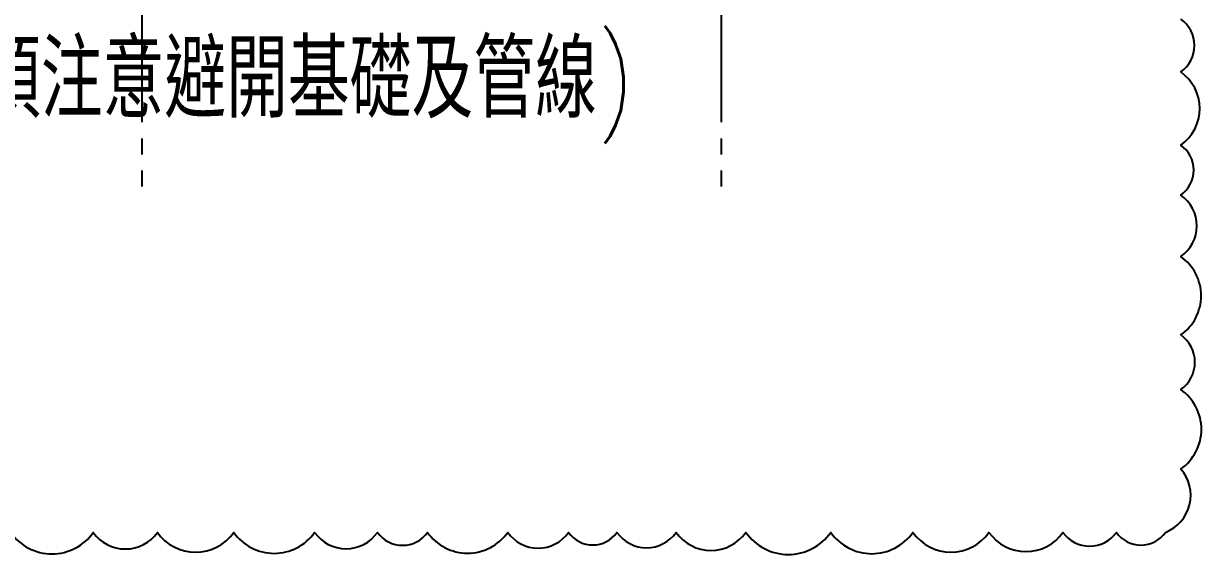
# Model space of a CAD drawing. Extents: x -18489 to 195597, y -1599 to 112111.
# Drawn here: x 25076 to 26906, y 25209 to 26034 of the extents above; entities that cross this region are included whole.
import ezdxf
from ezdxf.enums import TextEntityAlignment as Align
from ezdxf.xclip import XClip

# ---------------------------------------------------------------- set-up
doc = ezdxf.new("R2010")
doc.units = 0
doc.header["$LTSCALE"] = 100
doc.header["$XCLIPFRAME"] = 2
doc.linetypes.add('188K-SM-07-F10-MECH-CR PIPE-Y2257103$0$X-S-FAB_SL ALL$0$COL-CEN-LIN', pattern=[3.25, 2.5, -0.25, 0.25, -0.25])
for name, color, linetype in [('188K-SM-07-F10-MECH-CR PIPE-Y2257103$0$X-S-FAB_SL ALL$0$CCL', 15, '188K-SM-07-F10-MECH-CR PIPE-Y2257103$0$X-S-FAB_SL ALL$0$COL-CEN-LIN'), ('X-N-FAB-L10$0$4', 8, 'Continuous'), ('X-N-FAB-L10$0$TXT-CODE', 8, 'Continuous')]:
    doc.layers.add(name, color=color, linetype=linetype)
doc.styles.add('X-N-FAB-L10$0$CHINA', font='simplex.shx', dxfattribs={"width": 0.75, "bigfont": 'chineset.shx'})

# ---------------------------------------------------------------- blocks, each defined once
blk = doc.blocks.new('188K-SM-07-F10-MECH-CR PIPE-Y2257103$0$X-S-FAB_SL ALL$0$A$Ceb448ab1')
at = {"layer": '188K-SM-07-F10-MECH-CR PIPE-Y2257103$0$X-S-FAB_SL ALL$0$CCL'}
for p, q in [((25260, 3600), (25260, 0)), ((26160, 3600), (26160, 0))]:
    blk.add_line(p, q, dxfattribs=at)
blk = doc.blocks.new('188K-SM-07-F10-MECH-CR PIPE-Y2257103$0$X-S-FAB_SL ALL')
at = {"layer": '188K-SM-07-F10-MECH-CR PIPE-Y2257103$0$X-S-FAB_SL ALL$0$CCL'}
blk.add_blockref('188K-SM-07-F10-MECH-CR PIPE-Y2257103$0$X-S-FAB_SL ALL$0$A$Ceb448ab1', (-4473.521, -73553.977), dxfattribs=at)
blk = doc.blocks.new('188K-SM-07-F10-MECH-CR PIPE-Y2257103')
ref = blk.add_blockref('188K-SM-07-F10-MECH-CR PIPE-Y2257103$0$X-S-FAB_SL ALL', (4473.521, 99334.763))
XClip(ref).set_block_clipping_path([(-7553.4648570136, -75341.9369645483), (24026.2025623869, -67725.7696244382)])
blk = doc.blocks.new('X-N-FAB-L10')
at = {"layer": 'X-N-FAB-L10$0$4', "color": 6}
blk.add_lwpolyline([(25055.818, 25243.4, 0.52056705), (25184.445, 25243.4, 0.52056705), (25283.93, 25243.4, 0.52056705), (25402.691, 25243.4, 0.52056705), (25528.198, 25243.4, 0.52056705), (25626.032, 25243.4, 0.52056705), (25703.647, 25243.4, 0.52056705), (25828.278, 25243.4, 0.52056705), (25922.808, 25243.4, 0.52056705), (25998.079, 25243.4, 0.52056705), (26089.978, 25243.4, 0.52056705), (26198.242, 25243.4, 0.52056705), (26330.246, 25243.4, 0.52056705), (26457.796, 25243.4, 0.52056705), (26575.99, 25243.4, 0.52056705), (26691.038, 25243.4, 0.52056705), (26773.955, 25243.4, 0.52056705), (26850.188, 25243.4, 0.52056705), (26873.963, 25341.778, 0.52056705), (26873.963, 25465.339, 0.52056705), (26873.963, 25550.225, 0.52056705), (26873.963, 25672.021, 0.52056705), (26873.963, 25767.794, 0.52056705), (26873.963, 25845.427, 0.52056705), (26873.963, 25959.031, 0.52056705), (26873.963, 26041.268, 0.52056705)], format="xyb", dxfattribs=at)
at = {"layer": 'X-N-FAB-L10$0$TXT-CODE', "style": 'X-N-FAB-L10$0$CHINA', "width": 0.8}
blk.add_text('(須注意避開基礎及管線)', height=120, dxfattribs=at).set_placement((25486.807, 25948), align=Align.MIDDLE_CENTER)
blk.add_text('(須注意避開基礎及管線)', height=120, dxfattribs=at).set_placement((25486.807, 25948), align=Align.MIDDLE_CENTER)

msp = doc.modelspace()

# ---------------------------------------------------------------- block references
msp.add_blockref('188K-SM-07-F10-MECH-CR PIPE-Y2257103', (0, 0))

# ---------------------------------------------------------------- next in the draw order: block references
msp.add_blockref('X-N-FAB-L10', (0, 0))

doc.saveas('drawing.dxf')
